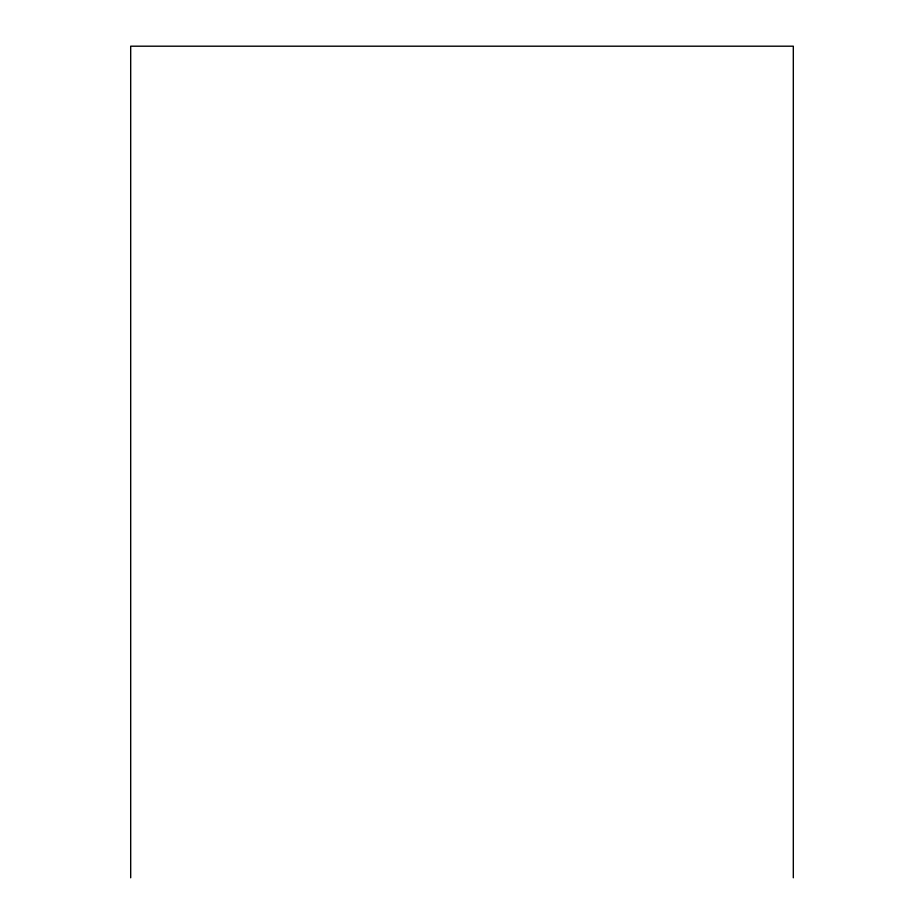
<?xml version="1.0" encoding="UTF-8"?>
<svg xmlns="http://www.w3.org/2000/svg" width="924" height="924" viewBox="0 0 924 924"><rect width="100%" height="100%" fill="white"/><g stroke="black" fill="none" stroke-linecap="round" stroke-linejoin="round"><path stroke-width="1.39" d="M793.312 877.8L793.312 46.2L130.688 46.2L130.688 877.8"/></g></svg>
